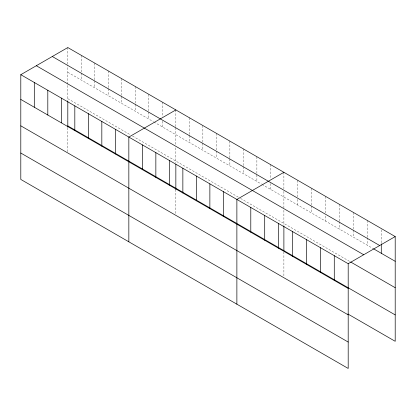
<?xml version="1.0" encoding="UTF-8"?>
<svg xmlns="http://www.w3.org/2000/svg" width="416" height="416" viewBox="0 0 416 416"><rect width="100%" height="100%" fill="white"/><g stroke="black" fill="none" stroke-linecap="round" stroke-linejoin="round"><path stroke-width="0.31" stroke-dasharray="2.08 1.56" d="M67.808 84.235L67.808 65.312M67.808 72.29L153.343 121.675M153.904 121.997L261.378 184.049M261.94 184.371L372.939 248.456M67.808 98.691L130.27 134.753M132.522 136.053L239.996 198.104M240.557 198.427L350.116 261.68M381.285 229.798L381.285 243.126M367.37 220.501L367.37 236.995M367.37 237.63L367.37 245.242M353.46 212.467L353.46 229.596M353.46 230.23L353.46 237.208M339.544 204.433L339.544 220.927M339.544 221.562L339.544 229.174M325.629 196.399L325.629 212.893M325.629 216.065L325.629 221.14M311.714 188.365L311.714 205.494M311.714 206.128L311.714 213.112M297.804 180.331L297.804 196.83M297.804 199.368L297.804 205.078M283.889 172.302L283.889 188.796M283.889 191.334L283.889 208.988M283.889 210.241L283.889 225.389M283.889 251.904L283.889 276.416M270.384 164.502L270.384 179.093M270.384 183.534L270.384 189.244M256.88 156.707L256.88 181.449M243.37 148.907L243.37 166.041M243.37 166.676L243.37 173.654M229.866 141.112L229.866 158.241M229.866 158.876L229.866 165.854M216.362 133.312L216.362 150.446M216.362 151.081L216.362 158.059M202.857 125.518L202.857 142.646M202.857 143.281L202.857 150.259M189.353 117.723L189.353 134.852M189.353 135.486L189.353 142.464M175.848 109.923L175.848 127.052M175.848 127.686L175.848 145.356M175.848 147.867L175.848 163.01M175.848 189.524L175.848 214.042M162.344 102.128L162.344 116.719M162.344 121.16L162.344 126.87M148.84 94.328L148.84 111.462M148.84 112.096L148.84 119.075M135.335 86.533L135.335 103.662M135.335 104.296L135.335 111.275M121.831 78.738L121.831 95.867M121.831 96.502L121.831 103.48M108.326 70.938L108.326 88.067M108.326 88.702L108.326 95.685M94.822 63.144L94.822 80.272M94.822 80.907L94.822 87.885M81.312 55.344L81.312 72.478M81.312 73.112L81.312 80.09M67.808 47.549L67.808 64.678M67.808 85.493L67.808 100.636M67.808 127.78L67.808 151.663"/><path stroke-width="0.62" d="M20.8 74.688L348.192 263.708L348.192 368.451L20.8 179.436L20.8 74.688L67.808 47.549L395.2 236.564L395.2 341.312L347.89 313.997M175.848 109.923L128.84 137.067L128.84 241.81M283.889 172.302L236.876 199.441L236.876 304.184M348.192 263.708L395.2 236.564M52.296 56.503L379.688 245.523M373.495 248.778L395.2 261.31M36.312 65.733L363.704 254.748M350.672 262.002L395.2 287.711M67.808 125.892L395.2 314.912M20.8 99.434L348.192 288.449M20.8 125.835L348.192 314.85M20.8 153.036L348.192 342.051M381.285 243.76L381.285 253.276M334.277 255.674L334.277 280.415M320.362 247.64L320.362 272.381M306.446 239.606L306.446 264.352M292.531 231.572L292.531 256.318M283.889 226.034L283.889 250.645M278.621 223.543L278.621 248.284M264.706 215.509L264.706 240.25M250.791 207.475L250.791 232.216M223.371 191.646L223.371 216.388M209.867 183.846L209.867 208.588M196.362 176.051L196.362 200.793M182.858 168.251L182.858 192.998M175.848 164.304L175.848 189.524M169.354 160.456L169.354 185.198M155.849 152.656L155.849 177.403M142.345 144.862L142.345 169.603M115.336 129.267L115.336 154.014M101.826 121.472L101.826 146.214M88.322 113.672L88.322 138.419M74.818 105.877L74.818 130.619M67.808 101.28L67.808 127.15M61.313 98.082L61.313 122.824M47.809 90.282L47.809 115.029M34.304 82.488L34.304 107.229"/></g></svg>
